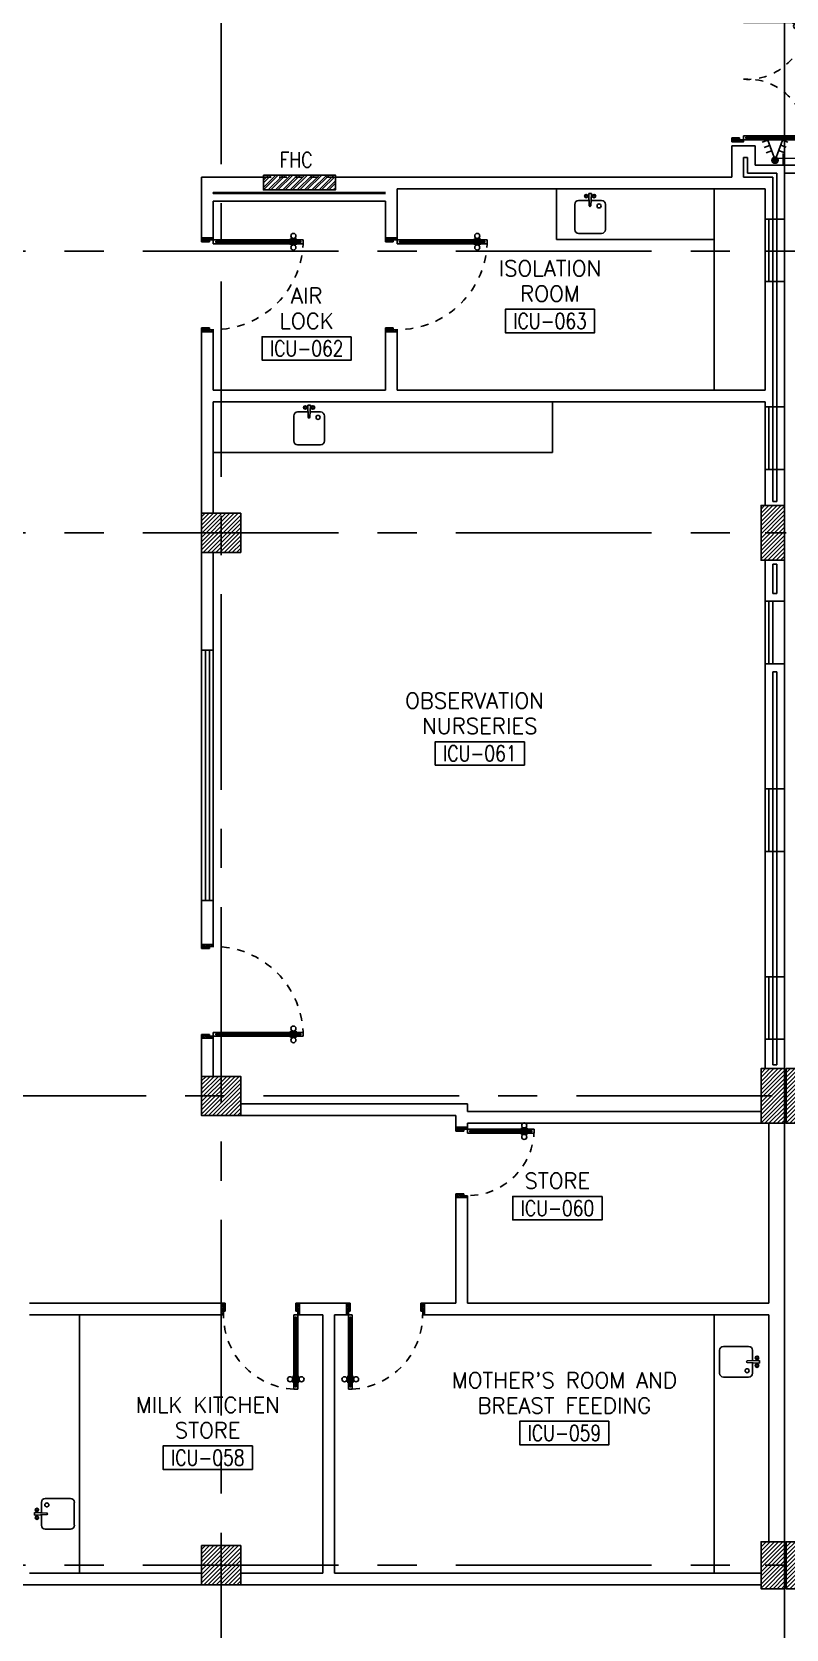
# Model space of a CAD drawing. Extents: x -0.3 to 93.5, y -1.1 to 78.4.
# Drawn here: x 31.37 to 41.01, y 36.15 to 56.57 of the extents above; entities that cross this region are included whole.
import ezdxf
from ezdxf.enums import TextEntityAlignment as Align

# ---------------------------------------------------------------- set-up
doc = ezdxf.new("R2010")
doc.units = 0
doc.header["$MEASUREMENT"] = 0
doc.linetypes.add('CENTERX2', pattern=[4, 2.5, -0.5, 0.5, -0.5])
doc.linetypes.add('HIDDEN', pattern=[0.375, 0.25, -0.125])
doc.layers.get('0').update_dxf_attribs({"linetype": 'CONTINUOUS'})
for name, color, linetype in [('AXES', 11, 'CENTERX2'), ('COL', 11, 'CONTINUOUS'), ('DOOR', 7, 'CONTINUOUS'), ('E-SWITCH', 4, 'CONTINUOUS'), ('FHC', 11, 'CONTINUOUS'), ('HAT', 11, 'CONTINUOUS'), ('INSUL', 11, 'CONTINUOUS'), ('NON-MEDICAL', 11, 'CONTINUOUS'), ('RM-BOX', 11, 'CONTINUOUS'), ('RM-NAME', 11, 'CONTINUOUS'), ('RM-NO', 11, 'CONTINUOUS'), ('ROOF', 11, 'CONTINUOUS'), ('STR', 11, 'CONTINUOUS'), ('WALL', 11, 'CONTINUOUS'), ('WIN', 11, 'CONTINUOUS')]:
    doc.layers.add(name, color=color, linetype=linetype)
doc.styles.add('ROMANS', font='ROMANS.shx', dxfattribs={"width": 0.6})

# ---------------------------------------------------------------- blocks, each defined once
blk = doc.blocks.new('*X56')
at = {"color": 0}
for p, q in [((84179, 155509), (84660, 155990)), ((84179, 155562), (84607, 155990)), ((84179, 155615), (84554, 155990)), ((84179, 155668), (84501, 155990)), ((84179, 155721), (84448, 155990)), ((84179, 155774), (84395, 155990)), ((84179, 155827), (84342, 155990)), ((84179, 155880), (84289, 155990)), ((84179, 155933), (84236, 155990)), ((84179, 155986), (84183, 155990)), ((84213, 155490), (84679, 155956)), ((84266, 155490), (84679, 155903)), ((84319, 155490), (84679, 155850)), ((84372, 155490), (84679, 155796)), ((84426, 155490), (84679, 155743)), ((84479, 155490), (84679, 155690)), ((84532, 155490), (84679, 155637)), ((84585, 155490), (84679, 155584)), ((84638, 155490), (84679, 155531))]:
    blk.add_line(p, q, dxfattribs=at)
blk = doc.blocks.new('COL50')
at = {"layer": 'COL'}
blk.add_lwpolyline([(-250, 250), (-250, -250), (250, -250), (250, 250)], close=True, dxfattribs=at)
blk = doc.blocks.new('*X55')
at = {"color": 0}
for p, q in [((84179, 162721), (84648, 163190)), ((84179, 162774), (84595, 163190)), ((84179, 162827), (84542, 163190)), ((84179, 162880), (84489, 163190)), ((84179, 162933), (84436, 163190)), ((84179, 162986), (84383, 163190)), ((84179, 163039), (84330, 163190)), ((84179, 163092), (84277, 163190)), ((84179, 163145), (84224, 163190)), ((84201, 162690), (84679, 163168)), ((84254, 162690), (84679, 163115)), ((84307, 162690), (84679, 163062)), ((84360, 162690), (84679, 163009)), ((84413, 162690), (84679, 162956)), ((84466, 162690), (84679, 162903)), ((84519, 162690), (84679, 162850)), ((84572, 162690), (84679, 162797)), ((84625, 162690), (84679, 162744))]:
    blk.add_line(p, q, dxfattribs=at)
blk = doc.blocks.new('*X58')
at = {"color": 0}
for p, q in [((84179, 149516), (84653, 149990)), ((84179, 149569), (84600, 149990)), ((84179, 149622), (84547, 149990)), ((84179, 149675), (84494, 149990)), ((84179, 149728), (84441, 149990)), ((84179, 149781), (84388, 149990)), ((84179, 149834), (84335, 149990)), ((84179, 149887), (84282, 149990)), ((84179, 149940), (84229, 149990)), ((84206, 149490), (84679, 149963)), ((84259, 149490), (84679, 149910)), ((84312, 149490), (84679, 149857)), ((84365, 149490), (84679, 149804)), ((84418, 149490), (84679, 149751)), ((84471, 149490), (84679, 149698)), ((84524, 149490), (84679, 149645)), ((84577, 149490), (84679, 149592)), ((84630, 149490), (84679, 149539))]:
    blk.add_line(p, q, dxfattribs=at)
blk = doc.blocks.new('RM1')
at = {"layer": 'RM-BOX'}
blk.add_lwpolyline([(570, -200), (-570, -200), (-570, -500), (570, -500)], close=True, dxfattribs=at)
at = {"layer": 'RM-NAME', "style": 'ROMANS'}
for tag, p in [('ROOMNAME1', (0, 324)), ('ROOMNAME2', (0, 0))]:
    blk.add_attdef(tag, text='', height=200, dxfattribs=at).set_placement(p, align=Align.MIDDLE)
at = {"layer": 'RM-NO', "style": 'ROMANS', "width": 0.8}
blk.add_attdef('ROOMNO', text='', height=200, dxfattribs=at).set_placement((0, -350), align=Align.MIDDLE)
blk = doc.blocks.new('DOOR90')
at = {"layer": 'DOOR', "color": 0, "linetype": 'ByBlock'}
for p, q in [((-150, 0), (-150, -25)), ((-150, 0), (0, 0)), ((0, -50), (0, 0)), ((-1000, -25), (-1000, -75)), ((-1000, -75), (-1000, -25)), ((-950, -25), (-1000, -25)), ((-950, -75), (-1000, -75)), ((-970, -42), (-970, -58)), ((-950, -42), (-970, -42)), ((-950, -58), (-970, -58)), ((-950, -25), (-950, -42)), ((-950, -58), (-950, -75)), ((-918, -25), (-918, -18)), ((-828, -18), (-918, -18)), ((-918, -75), (-918, -82)), ((-828, -82), (-918, -82)), ((-905, -18), (-905, -9)), ((-905, -9), (-840, -9)), ((-905, -18), (-840, -18)), ((-905, -82), (-905, -91)), ((-905, -82), (-840, -82)), ((-905, -91), (-840, -91)), ((-840, -18), (-840, -9)), ((-840, -82), (-840, -91)), ((-828, -25), (-828, -18)), ((-828, -75), (-828, -82)), ((-200, -42), (-200, -25)), ((-200, -25), (-150, -25)), ((-180, -42), (-200, -42)), ((-200, -75), (-200, -58)), ((-200, -58), (-180, -58)), ((-150, -75), (-200, -75)), ((-180, -58), (-180, -42)), ((-150, -75), (-150, -25)), ((-150, -25), (-100, -25)), ((-100, -25), (-100, -50)), ((-100, -50), (0, -50)), ((-150, -900), (-150, -875)), ((-150, -875), (-100, -875)), ((0, -900), (-150, -900)), ((-150, -900), (0, -900)), ((-100, -850), (0, -850)), ((-100, -875), (-100, -850)), ((0, -850), (0, -900))]:
    blk.add_line(p, q, dxfattribs=at)
at = {"layer": 'DOOR', "color": 9, "linetype": 'ByBlock'}
for p, q in [((0, -50), (-114, 0)), ((0, -50), (-40, 0)), ((0, -50), (-100, -37)), ((0, -850), (-114, -900)), ((0, -850), (-100, -863)), ((0, -850), (-40, -900))]:
    blk.add_line(p, q, dxfattribs=at)
at = {"layer": 'DOOR', "linetype": 'ByBlock'}
for p, q in [((-200, -25), (-950, -25)), ((-200, -42), (-950, -42)), ((-200, -58), (-950, -58)), ((-950, -75), (-200, -75))]:
    blk.add_line(p, q, dxfattribs=at)
at = {"layer": 'DOOR', "color": 0, "linetype": 'ByBlock'}
for centre in [(-873, 24), (-873, -124)]:
    blk.add_circle(centre, 32.4, dxfattribs=at)
at = {"layer": 'DOOR', "color": 9, "linetype": 'ByBlock'}
for centre, radius, start, end in [((0, -50), 154, 161.1053, 166.2858), ((0, -50), 134, 158.1598, 169.28), ((0, -50), 94.4, 148.0182, 180), ((0, -50), 74.4, 137.7764, 180), ((0, -50), 114, 154.0838, 167.3774), ((0, -50), 54.4, 113.2074, 180), ((0, -50), 34.4, 90, 180), ((0, -50), 14.4, 90, 180), ((0, -850), 154, 193.7142, 198.8947), ((0, -850), 134, 190.72, 201.8402), ((0, -850), 94.4, 180, 211.9818), ((0, -850), 74.4, 180, 222.2236), ((0, -850), 54.4, 180, 246.7926), ((0, -850), 34.4, 180, 270), ((0, -850), 14.4, 180, 270)]:
    blk.add_arc(centre, radius, start, end, dxfattribs=at)
at = {"layer": 'DOOR', "linetype": 'HIDDEN', "ltscale": 0.5}
blk.add_arc((-150, -25), 850, 180, 270, dxfattribs=at)
blk = doc.blocks.new('C5V')
at = {"layer": 'HAT'}
h = blk.add_hatch(dxfattribs=at)
h.set_pattern_fill('ANSI31', color=256, scale=300, style=0)
h.set_pattern_definition([(45, (-249196.182, -54711.005), (-26.5165043, 26.5165043), [])])
h.paths.add_polyline_path([(-20, 600), (-320, 600), (-320, 300), (-20, 300)])
h.paths.add_polyline_path([(-20, 300), (-320, 300), (-320, 0), (-20, 0)])
h = blk.add_hatch(dxfattribs=at)
h.set_pattern_fill('ANSI31', color=256, scale=300, style=0)
h.set_pattern_definition([(45, (-248876.182, -54711.005), (-26.5165043, 26.5165043), [])])
h.paths.add_polyline_path([(300, 600), (0, 600), (0, 300), (300, 300)])
h.paths.add_polyline_path([(300, 300), (0, 300), (0, 0), (300, 0)])
at = {"layer": 'COL'}
for points in [[(-20, 600), (-20, 0), (-320, 0), (-320, 600)], [(300, 600), (300, 0), (0, 0), (0, 600)]]:
    blk.add_lwpolyline(points, close=True, dxfattribs=at)
blk = doc.blocks.new('C11')
at = {"layer": 'HAT'}
h = blk.add_hatch(dxfattribs=at)
h.set_pattern_fill('ANSI31', color=256, scale=300, style=0)
h.set_pattern_definition([(45, (-248556.182, -75061.005), (-26.5165043, 26.5165043), [])])
h.paths.add_polyline_path([(300, 700), (0, 700), (0, 350), (300, 350)])
h.paths.add_polyline_path([(300, 350), (0, 350), (0, 0), (300, 0)])
at = {"layer": 'COL'}
blk.add_lwpolyline([(300, 700), (300, 0), (0, 0), (0, 700)], close=True, dxfattribs=at)
blk = doc.blocks.new('C11D')
at = {"layer": 'COL', "linetype": 'ByBlock'}
for p in [(-320, 0), (0, 0)]:
    blk.add_blockref('C11', p, dxfattribs=at)
blk = doc.blocks.new('DOOR-10')
at = {"layer": 'DOOR', "color": 0, "linetype": 'ByBlock'}
for p, q in [((-26, 1100), (-76, 1100)), ((-76, 1100), (-26, 1100)), ((-76, 1050), (-76, 1100)), ((-59, 1050), (-76, 1050)), ((-43, 1070), (-59, 1070)), ((-59, 1050), (-59, 1070)), ((-43, 1050), (-43, 1070)), ((-26, 1050), (-43, 1050)), ((-26, 1050), (-26, 1100)), ((-83, 1005), (-92, 1005)), ((-92, 1005), (-92, 940)), ((-83, 940), (-92, 940)), ((-76, 1018), (-83, 1018)), ((-83, 928), (-83, 1018)), ((-83, 1005), (-83, 940)), ((-76, 928), (-83, 928)), ((-26, 1018), (-18, 1018)), ((-26, 928), (-18, 928)), ((-18, 928), (-18, 1018)), ((-18, 1005), (-9, 1005)), ((-18, 1005), (-18, 940)), ((-18, 940), (-9, 940)), ((-9, 1005), (-9, 940)), ((-1001, 0), (-1001, 150)), ((-1001, 150), (-976, 150)), ((-1001, 150), (-1001, 0)), ((-951, 0), (-1001, 0)), ((-976, 150), (-976, 100)), ((-976, 100), (-951, 100)), ((-951, 100), (-951, 0)), ((-76, 200), (-59, 200)), ((-76, 150), (-76, 200)), ((-76, 150), (-26, 150)), ((-59, 200), (-59, 180)), ((-59, 180), (-43, 180)), ((-51, 100), (-51, 0)), ((-26, 100), (-51, 100)), ((-51, 0), (-1, 0)), ((-43, 200), (-26, 200)), ((-43, 180), (-43, 200)), ((-26, 200), (-26, 150)), ((-1, 150), (-26, 150)), ((-26, 150), (-26, 100))]:
    blk.add_line(p, q, dxfattribs=at)
at = {"layer": 'DOOR', "linetype": 'ByBlock'}
for p, q in [((-76, 1050), (-76, 200)), ((-59, 200), (-59, 1050)), ((-43, 200), (-43, 1050)), ((-26, 200), (-26, 1050))]:
    blk.add_line(p, q, dxfattribs=at)
at = {"layer": 'DOOR', "color": 9, "linetype": 'ByBlock'}
for p, q in [((-951, 0), (-1001, 114)), ((-951, 0), (-1001, 40)), ((-951, 0), (-964, 100)), ((-51, 0), (-1, 114)), ((-51, 0), (-37, 100)), ((-51, 0), (-1, 40)), ((-1, 0), (-1, 150))]:
    blk.add_line(p, q, dxfattribs=at)
at = {"layer": 'DOOR', "color": 0, "linetype": 'ByBlock'}
for centre in [(-124, 973), (23, 973)]:
    blk.add_circle(centre, 32.4, dxfattribs=at)
at = {"layer": 'DOOR', "linetype": 'HIDDEN', "ltscale": 0.5}
blk.add_arc((-23, 149), 952, 93.1482, 179.9482, dxfattribs=at)
at = {"layer": 'DOOR', "color": 9, "linetype": 'ByBlock'}
for centre, radius, start, end in [((-951, 0), 154, 103.7142, 108.8947), ((-951, 0), 134, 100.72, 111.8402), ((-951, 0), 94.4, 90, 121.9818), ((-951, 0), 74.4, 90, 132.2236), ((-951, 0), 54.4, 90, 156.7926), ((-951, 0), 34.4, 90, 180), ((-951, 0), 14.4, 90, 180), ((-51, 0), 94.4, 58.0182, 90), ((-51, 0), 74.4, 47.7764, 90), ((-51, 0), 54.4, 23.2074, 90), ((-51, 0), 34.4, 0, 90), ((-51, 0), 14.4, 0, 90), ((-51, 0), 134, 68.1598, 79.28), ((-51, 0), 114, 64.0838, 77.3774), ((-51, 0), 154, 71.1053, 76.2858)]:
    blk.add_arc(centre, radius, start, end, dxfattribs=at)
blk = doc.blocks.new('A$C1DFA4FE8')
at = {"layer": 'DOOR', "color": 0, "linetype": 'ByBlock'}
for p, q in [((950, 1656), (800, 1656)), ((800, 1656), (800, 1631)), ((950, 1606), (950, 1656)), ((0, 1631), (0, 1581)), ((0, 1581), (0, 1631)), ((50, 1631), (0, 1631)), ((50, 1581), (0, 1581)), ((30, 1614), (30, 1598)), ((50, 1614), (30, 1614)), ((50, 1598), (30, 1598)), ((50, 1631), (50, 1614)), ((50, 1598), (50, 1581)), ((750, 1614), (750, 1631)), ((750, 1631), (800, 1631)), ((770, 1614), (750, 1614)), ((750, 1581), (750, 1598)), ((750, 1598), (770, 1598)), ((800, 1581), (750, 1581)), ((770, 1598), (770, 1614)), ((800, 1581), (800, 1631)), ((800, 1631), (850, 1631)), ((850, 1631), (850, 1606)), ((850, 1606), (950, 1606)), ((0, 81), (0, 131)), ((0, 131), (0, 81)), ((50, 131), (0, 131)), ((50, 81), (0, 81)), ((30, 98), (30, 114)), ((50, 114), (30, 114)), ((50, 98), (30, 98)), ((50, 114), (50, 131)), ((50, 81), (50, 98)), ((83, 131), (83, 138)), ((173, 138), (83, 138)), ((83, 81), (83, 74)), ((173, 74), (83, 74)), ((95, 138), (95, 147)), ((95, 147), (160, 147)), ((95, 138), (160, 138)), ((95, 74), (95, 65)), ((95, 74), (160, 74)), ((95, 65), (160, 65)), ((160, 138), (160, 147)), ((160, 74), (160, 65)), ((173, 131), (173, 138)), ((173, 81), (173, 74)), ((750, 131), (750, 114)), ((800, 131), (750, 131)), ((750, 114), (770, 114)), ((750, 98), (750, 81)), ((770, 98), (750, 98)), ((750, 81), (800, 81)), ((770, 114), (770, 98)), ((800, 131), (800, 81)), ((800, 56), (800, 81)), ((800, 81), (850, 81)), ((950, 56), (800, 56)), ((850, 106), (950, 106)), ((850, 81), (850, 106)), ((950, 106), (950, 56))]:
    blk.add_line(p, q, dxfattribs=at)
at = {"layer": 'DOOR', "color": 9, "linetype": 'ByBlock'}
for p, q in [((950, 1606), (837, 1656)), ((950, 1606), (910, 1656)), ((950, 1606), (850, 1619)), ((950, 106), (837, 56)), ((950, 106), (850, 93)), ((950, 106), (910, 56))]:
    blk.add_line(p, q, dxfattribs=at)
at = {"layer": 'DOOR', "linetype": 'ByBlock'}
for p, q in [((750, 1631), (50, 1631)), ((750, 1614), (50, 1614)), ((750, 1598), (50, 1598)), ((50, 1581), (750, 1581)), ((50, 131), (750, 131)), ((750, 114), (50, 114)), ((750, 98), (50, 98)), ((750, 81), (50, 81))]:
    blk.add_line(p, q, dxfattribs=at)
at = {"layer": 'DOOR', "color": 0, "linetype": 'ByBlock'}
for centre in [(128, 179), (128, 32)]:
    blk.add_circle(centre, 32.4, dxfattribs=at)
at = {"layer": 'DOOR', "color": 9, "linetype": 'ByBlock'}
for centre, radius, start, end in [((950, 1606), 154, 161.1053, 166.2858), ((950, 1606), 134, 158.1598, 169.28), ((950, 1606), 114, 154.0838, 167.3774), ((950, 1606), 94.4, 148.0182, 180), ((950, 1606), 74.4, 137.7764, 180), ((950, 1606), 54.4, 113.2074, 180), ((950, 1606), 34.4, 90, 180), ((950, 1606), 14.4, 90, 180), ((950, 106), 154, 193.7142, 198.8947), ((950, 106), 134, 190.72, 201.8402), ((950, 106), 114, 192.6226, 205.9162), ((950, 106), 94.4, 180, 211.9818), ((950, 106), 74.4, 180, 222.2236), ((950, 106), 54.4, 180, 246.7926), ((950, 106), 34.4, 180, 270), ((950, 106), 14.4, 180, 270)]:
    blk.add_arc(centre, radius, start, end, dxfattribs=at)
at = {"layer": 'DOOR', "linetype": 'HIDDEN', "ltscale": 0.5}
for centre, start, end in [((752, 1606), 178.0938, 273.7249), ((752, 106), 86.2751, 181.9062)]:
    blk.add_arc(centre, 752, start, end, dxfattribs=at)
blk = doc.blocks.new('DOOR100')
at = {"layer": 'DOOR', "color": 0, "linetype": 'ByBlock'}
for p, q in [((-25, 1300), (-75, 1300)), ((-75, 1300), (-25, 1300)), ((-75, 1250), (-75, 1300)), ((-58, 1250), (-75, 1250)), ((-42, 1270), (-58, 1270)), ((-58, 1250), (-58, 1270)), ((-42, 1250), (-42, 1270)), ((-25, 1250), (-42, 1250)), ((-25, 1250), (-25, 1300)), ((-82, 1205), (-91, 1205)), ((-91, 1205), (-91, 1140)), ((-82, 1140), (-91, 1140)), ((-75, 1218), (-82, 1218)), ((-82, 1128), (-82, 1218)), ((-82, 1205), (-82, 1140)), ((-75, 1128), (-82, 1128)), ((-25, 1218), (-18, 1218)), ((-25, 1128), (-18, 1128)), ((-18, 1128), (-18, 1218)), ((-18, 1205), (-9, 1205)), ((-18, 1205), (-18, 1140)), ((-18, 1140), (-9, 1140)), ((-9, 1205), (-9, 1140)), ((-1200, 0), (-1200, 150)), ((-1200, 150), (-1175, 150)), ((-1200, 150), (-1200, 0)), ((-1150, 0), (-1200, 0)), ((-1175, 150), (-1175, 100)), ((-1175, 100), (-1150, 100)), ((-1150, 100), (-1150, 0)), ((-75, 200), (-58, 200)), ((-75, 150), (-75, 200)), ((-75, 150), (-25, 150)), ((-58, 200), (-58, 180)), ((-58, 180), (-42, 180)), ((-50, 100), (-50, 0)), ((-25, 100), (-50, 100)), ((-50, 0), (0, 0)), ((-42, 200), (-25, 200)), ((-42, 180), (-42, 200)), ((-25, 200), (-25, 150)), ((0, 150), (-25, 150)), ((-25, 150), (-25, 100)), ((0, 150), (0, 0))]:
    blk.add_line(p, q, dxfattribs=at)
at = {"layer": 'DOOR', "linetype": 'ByBlock'}
for p, q in [((-75, 1250), (-75, 200)), ((-58, 200), (-58, 1250)), ((-42, 200), (-42, 1250)), ((-25, 200), (-25, 1250)), ((0, 0), (0, 150))]:
    blk.add_line(p, q, dxfattribs=at)
at = {"layer": 'DOOR', "color": 9, "linetype": 'ByBlock'}
for p, q in [((-1150, 0), (-1200, 114)), ((-1150, 0), (-1200, 40)), ((-1150, 0), (-1163, 100)), ((-50, 0), (0, 114)), ((-50, 0), (-37, 100)), ((-50, 0), (0, 40))]:
    blk.add_line(p, q, dxfattribs=at)
at = {"layer": 'DOOR', "color": 0, "linetype": 'ByBlock'}
for centre in [(-124, 1173), (24, 1173)]:
    blk.add_circle(centre, 32.4, dxfattribs=at)
at = {"layer": 'DOOR', "linetype": 'HIDDEN', "ltscale": 0.5}
blk.add_arc((-25, 150), 1150, 90, 180.0001, dxfattribs=at)
at = {"layer": 'DOOR', "color": 9, "linetype": 'ByBlock'}
for centre, radius, start, end in [((-1150, 0), 154, 103.7142, 108.8947), ((-1150, 0), 134, 100.72, 111.8402), ((-1150, 0), 94.4, 90, 121.9818), ((-1150, 0), 74.4, 90, 132.2236), ((-1150, 0), 54.4, 90, 156.7926), ((-1150, 0), 34.4, 90, 180), ((-1150, 0), 14.4, 90, 180), ((-50, 0), 94.4, 58.0182, 90), ((-50, 0), 74.4, 47.7764, 90), ((-50, 0), 54.4, 23.2074, 90), ((-50, 0), 34.4, 0, 90), ((-50, 0), 14.4, 0, 90), ((-50, 0), 134, 68.1598, 79.28), ((-50, 0), 114, 64.0838, 77.3774), ((-50, 0), 154, 71.1053, 76.2858)]:
    blk.add_arc(centre, radius, start, end, dxfattribs=at)

msp = doc.modelspace()

# ---------------------------------------------------------------- hatches: boundary and pattern name
at = {"layer": 'FHC', "linetype": 'ByBlock', "ltscale": 0.3}
h = msp.add_hatch(dxfattribs=at)
h.set_pattern_fill('ANSI32', color=11, scale=0.175, style=0)
h.set_pattern_definition([(45, (-197.86383, 23.503995), (-0.046403883, 0.046403883), []), (45, (-197.832894, 23.503995), (-0.046403883, 0.046403883), [])])
h.paths.add_polyline_path([(35.2524, 54.555), (35.2524, 54.745), (34.3324, 54.745), (34.3324, 54.555)])
h.paths.add_polyline_path([(34.1197, 54.1339), (34.1197, 54.5547), (34.3822, 54.5547), (34.3822, 54.1339)], flags=9)

# ---------------------------------------------------------------- linework, layer by layer
at = {"layer": 'AXES'}
for p, q in [((40.9924, -1.1143), (40.9924, 77.3484)), ((33.7924, -1.1143), (33.7924, 59.47)), ((24.7924, 53.77), (41.009, 53.77)), ((83.0324, 53.77), (40.7424, 53.77)), ((24.7924, 50.17), (41.0124, 50.17)), ((92.8324, 50.17), (40.7424, 50.17)), ((92.8324, 42.97), (24.7924, 42.97)), ((92.8324, 42.97), (40.7424, 42.97)), ((24.7924, 36.97), (40.9924, 36.97)), ((92.8324, 36.97), (40.7424, 36.97))]:
    msp.add_line(p, q, dxfattribs=at)
at = {"layer": 'E-SWITCH', "color": 4}
for p, q in [((40.7763, 55.1926), (40.7058, 55.1669)), ((40.8703, 54.9342), (40.7763, 55.1926)), ((40.8703, 54.9342), (40.9644, 55.1926)), ((40.9644, 55.1926), (41.0349, 55.1669)), ((40.8016, 55.1231), (40.7311, 55.0975)), ((40.8268, 55.0537), (40.7563, 55.028)), ((42.0665, 54.97), (40.8622, 54.9564)), ((40.9158, 55.059), (40.9863, 55.0334)), ((40.9401, 55.1258), (41.0106, 55.1002))]:
    msp.add_line(p, q, dxfattribs=at)
at = {"layer": 'E-SWITCH', "color": 4, "const_width": 0.05}
msp.add_lwpolyline([(40.8703, 54.9092, -1), (40.8703, 54.9592, -1)], format="xyb", close=True, dxfattribs=at)
at = {"layer": 'FHC', "color": 250, "linetype": 'HIDDEN', "ltscale": 0.25}
msp.add_line((34.3324, 54.72), (35.2524, 54.72), dxfattribs=at)
at = {"layer": 'FHC', "linetype": 'ByBlock', "ltscale": 0.3}
msp.add_lwpolyline([(34.3324, 54.745), (35.2524, 54.745), (35.2524, 54.555), (34.3324, 54.555)], close=True, dxfattribs=at)
at = {"layer": 'INSUL'}
for p, q in [((40.4674, 54.97), (40.4674, 54.72)), ((40.5174, 54.97), (40.4674, 54.97)), ((40.5174, 54.97), (40.5174, 54.77)), ((40.5174, 54.77), (40.8924, 54.77)), ((40.8924, 54.77), (40.8924, 50.57)), ((40.4674, 54.72), (40.8424, 54.72)), ((40.8424, 54.72), (40.8424, 50.57)), ((40.8424, 50.57), (40.8924, 50.57)), ((40.8424, 49.77), (40.8924, 49.77)), ((40.8424, 49.77), (40.8424, 49.395)), ((40.8924, 49.77), (40.8924, 49.395)), ((40.8424, 49.395), (40.8924, 49.395)), ((40.8424, 48.395), (40.8924, 48.395)), ((40.8424, 48.395), (40.8424, 43.37)), ((40.8924, 48.395), (40.8924, 43.37)), ((40.8424, 43.37), (40.8924, 43.37))]:
    msp.add_line(p, q, dxfattribs=at)
at = {"layer": 'NON-MEDICAL'}
for p, q in [((38.0786, 54.5719), (38.0786, 53.9219)), ((40.0924, 54.5719), (40.0924, 51.9969)), ((40.0924, 54.5719), (40.0924, 53.9219)), ((38.3109, 54.3696), (38.3109, 54.0485)), ((38.4973, 54.4195), (38.3608, 54.4195)), ((38.4912, 54.5077), (38.4973, 54.3524)), ((38.5233, 54.5077), (38.4912, 54.5077)), ((38.5233, 54.5077), (38.5173, 54.3524)), ((38.6537, 54.4195), (38.5173, 54.4195)), ((38.7036, 54.0485), (38.7036, 54.3696)), ((38.0786, 53.9219), (40.0924, 53.9219)), ((38.3608, 53.9986), (38.6537, 53.9986)), ((34.9061, 51.7157), (34.7696, 51.7157)), ((34.9, 51.8039), (34.9061, 51.6486)), ((34.9321, 51.8039), (34.9, 51.8039)), ((34.9321, 51.8039), (34.926, 51.6486)), ((35.0625, 51.7157), (34.926, 51.7157)), ((38.0271, 51.8469), (38.0271, 51.1969)), ((34.7197, 51.6658), (34.7197, 51.3447)), ((35.1124, 51.3447), (35.1124, 51.6658)), ((34.7696, 51.2948), (35.0625, 51.2948)), ((33.6924, 51.1969), (38.0271, 51.1969)), ((31.9828, 40.17), (31.9828, 36.87)), ((40.0918, 40.17), (40.0918, 36.87)), ((40.1622, 39.718), (40.1622, 39.4251)), ((40.5331, 39.7678), (40.212, 39.7678)), ((40.583, 39.5815), (40.583, 39.718)), ((40.6712, 39.5875), (40.5159, 39.5815)), ((40.6712, 39.5555), (40.5159, 39.5615)), ((40.583, 39.4251), (40.583, 39.5615)), ((40.6712, 39.5555), (40.6712, 39.5875)), ((40.212, 39.3752), (40.5331, 39.3752)), ((31.8664, 37.823), (31.5453, 37.823)), ((31.4072, 37.6427), (31.5625, 37.6366)), ((31.4072, 37.6427), (31.4072, 37.6106)), ((31.4072, 37.6106), (31.5625, 37.6167)), ((31.4954, 37.7731), (31.4954, 37.6366)), ((31.4954, 37.6167), (31.4954, 37.4802)), ((31.9162, 37.4802), (31.9162, 37.7731)), ((31.5453, 37.4303), (31.8664, 37.4303))]:
    msp.add_line(p, q, dxfattribs=at)
for centre, radius in [((38.4575, 54.4766), 0.0217), ((38.4575, 54.4766), 0.014), ((38.557, 54.4766), 0.0217), ((38.557, 54.4766), 0.014), ((38.6217, 54.35), 0.0255), ((34.8663, 51.7728), 0.0217), ((34.8663, 51.7728), 0.014), ((34.9658, 51.7728), 0.0217), ((34.9658, 51.7728), 0.014), ((35.0305, 51.6462), 0.0255), ((40.6401, 39.6213), 0.0217), ((40.6401, 39.6213), 0.014), ((40.5136, 39.4571), 0.0255), ((40.6401, 39.5217), 0.0217), ((40.6401, 39.5217), 0.014), ((31.4383, 37.6764), 0.0217), ((31.4383, 37.5769), 0.0217), ((31.4383, 37.6764), 0.014), ((31.4383, 37.5769), 0.014), ((31.5648, 37.7411), 0.0255)]:
    msp.add_circle(centre, radius, dxfattribs=at)
for centre, radius, start, end in [((38.3608, 54.3696), 0.0499, 90, 180), ((38.5073, 54.3524), 0.00997, 180, 0), ((38.6537, 54.3696), 0.0499, 0, 90), ((38.3608, 54.0485), 0.0499, 180, 270), ((38.6537, 54.0485), 0.0499, 270, 0), ((34.7696, 51.6658), 0.0499, 90, 180), ((35.0625, 51.6658), 0.0499, 0, 90), ((34.9161, 51.6486), 0.00997, 180, 0), ((34.7696, 51.3447), 0.0499, 180, 270), ((35.0625, 51.3447), 0.0499, 270, 0), ((40.212, 39.718), 0.0499, 90, 180), ((40.5331, 39.718), 0.0499, 0, 90), ((40.212, 39.4251), 0.0499, 180, 270), ((40.5159, 39.5715), 0.00997, 90, 270), ((40.5331, 39.4251), 0.0499, 270, 0), ((31.5453, 37.7731), 0.0499, 90, 180), ((31.8664, 37.7731), 0.0499, 0, 90), ((31.5625, 37.6266), 0.00997, 270, 90), ((31.5453, 37.4802), 0.0499, 180, 270), ((31.8664, 37.4802), 0.0499, 270, 0)]:
    msp.add_arc(centre, radius, start, end, dxfattribs=at)
at = {"layer": 'ROOF'}
for p, q in [((40.9924, 54.87), (50.6124, 54.87)), ((41.1424, 54.77), (40.9979, 54.77))]:
    msp.add_line(p, q, dxfattribs=at)
at = {"layer": 'STR'}
msp.add_line((40.9924, 54.77), (40.9924, 54.87), dxfattribs=at)
at = {"layer": 'WALL'}
for p, q in [((40.3174, 55.12), (40.3174, 54.72)), ((40.6174, 55.12), (40.3174, 55.12)), ((40.6174, 55.12), (40.6174, 54.87)), ((40.6174, 54.87), (40.9924, 54.87)), ((34.1203, 54.72), (34.3324, 54.72)), ((34.3324, 54.7154), (34.3324, 54.555)), ((34.3324, 54.555), (35.2524, 54.555)), ((35.2524, 54.7154), (35.2524, 54.555)), ((33.5424, 51.845), (33.5424, 50.42)), ((33.6924, 51.845), (33.6924, 50.42)), ((33.5424, 48.67), (33.5424, 49.92)), ((33.6924, 48.67), (33.6924, 49.92)), ((33.6924, 48.67), (33.5424, 48.67)), ((40.7924, 42.62), (40.7924, 40.32)), ((40.9924, 42.62), (40.9924, 37.02)), ((40.7924, 40.17), (40.7924, 37.27))]:
    msp.add_line(p, q, dxfattribs=at)
at = {"layer": 'WALL', "linetype": 'ByBlock'}
for p, q in [((40.9724, 55.02), (40.9724, 54.87)), ((40.9924, 54.87), (40.9924, 54.182)), ((33.5424, 54.72), (33.5424, 53.9425)), ((33.5424, 54.72), (34.3324, 54.72)), ((35.2524, 54.72), (40.3174, 54.72)), ((36.0424, 54.57), (36.0424, 53.9325)), ((36.0424, 54.57), (40.7424, 54.57)), ((40.7424, 54.57), (40.7424, 54.182)), ((33.6924, 54.52), (35.8924, 54.52)), ((33.6924, 54.51), (33.6924, 54.52)), ((33.6924, 54.51), (35.8924, 54.51)), ((33.6924, 54.41), (33.6924, 53.9425)), ((33.6924, 54.41), (35.8924, 54.41)), ((35.8924, 54.41), (35.8924, 53.9325)), ((40.7424, 54.182), (40.9924, 54.182)), ((33.6924, 53.9425), (33.5424, 53.9425)), ((35.8924, 53.9325), (36.0424, 53.9325)), ((40.7424, 53.382), (40.9924, 53.382)), ((40.7424, 53.382), (40.7424, 51.995)), ((40.9924, 53.382), (40.9924, 51.782)), ((33.5424, 52.7425), (33.5424, 51.845)), ((33.5424, 52.7425), (33.6924, 52.7425)), ((33.6924, 52.7425), (33.6924, 51.995)), ((35.8924, 52.7425), (36.0424, 52.7425)), ((35.8924, 52.7425), (35.8924, 51.995)), ((36.0424, 52.7425), (36.0424, 51.995)), ((33.6924, 51.995), (35.8924, 51.995)), ((36.0424, 51.995), (40.7424, 51.995)), ((33.6924, 51.845), (40.7424, 51.845)), ((40.7424, 51.845), (40.7424, 51.782)), ((40.7424, 51.782), (40.9924, 51.782)), ((40.7424, 50.982), (40.9924, 50.982)), ((40.7424, 50.982), (40.7424, 50.52)), ((40.9924, 50.982), (40.9924, 49.295)), ((33.5424, 50.42), (33.5424, 49.92)), ((33.6924, 50.42), (33.6924, 50.4196)), ((40.7424, 49.82), (40.7424, 49.295)), ((40.7424, 49.295), (40.9924, 49.295)), ((40.7424, 48.495), (40.7424, 46.895)), ((40.7424, 48.495), (40.9924, 48.495)), ((40.9924, 48.495), (40.9924, 46.895)), ((40.7424, 46.895), (40.9924, 46.895)), ((40.7424, 46.095), (40.9924, 46.095)), ((40.7424, 46.095), (40.7424, 44.495)), ((40.9924, 46.095), (40.9924, 44.495)), ((33.6924, 45.47), (33.5424, 45.47)), ((33.5424, 45.47), (33.5424, 44.9075)), ((33.6924, 45.47), (33.6924, 44.9075)), ((33.6924, 44.9075), (33.5424, 44.9075)), ((40.7424, 44.495), (40.9924, 44.495)), ((33.6924, 43.7075), (33.5424, 43.7075)), ((33.5424, 43.7075), (33.5424, 42.72)), ((33.6924, 43.7075), (33.6924, 43.22)), ((40.7424, 43.695), (40.9924, 43.695)), ((40.7424, 43.695), (40.7424, 43.32)), ((33.6924, 42.72), (36.7924, 42.72)), ((34.0424, 42.87), (36.9424, 42.87)), ((36.7924, 42.72), (36.7924, 42.57)), ((36.9424, 42.87), (36.9424, 42.77)), ((36.9424, 42.77), (40.6924, 42.77)), ((36.7924, 42.57), (36.9424, 42.57)), ((36.9424, 42.62), (40.7924, 42.62)), ((36.9424, 42.62), (36.9424, 42.57)), ((36.7924, 41.67), (36.9424, 41.67)), ((36.7924, 41.67), (36.7924, 40.32)), ((36.9424, 41.67), (36.9424, 40.32)), ((31.3424, 40.32), (33.7957, 40.32)), ((33.7957, 40.32), (33.7957, 40.17)), ((34.7957, 40.32), (34.7957, 40.17)), ((34.7957, 40.32), (35.3924, 40.32)), ((35.3924, 40.32), (35.3924, 40.17)), ((36.3924, 40.32), (36.3924, 40.17)), ((36.3924, 40.32), (36.7924, 40.32)), ((36.9424, 40.32), (40.7924, 40.32)), ((31.3424, 40.17), (33.7957, 40.17)), ((34.7957, 40.17), (35.0924, 40.17)), ((35.0924, 40.17), (35.0924, 36.87)), ((35.2424, 40.17), (35.2424, 36.87)), ((35.2424, 40.17), (35.3924, 40.17)), ((36.3924, 40.17), (40.7924, 40.17)), ((40.9924, 37.22), (40.9924, 36.72)), ((31.3424, 36.87), (33.5424, 36.87)), ((34.0424, 36.87), (35.0924, 36.87)), ((35.2424, 36.87), (40.6924, 36.87)), ((30.9924, 36.72), (33.5424, 36.72)), ((33.5424, 36.72), (40.6924, 36.72))]:
    msp.add_line(p, q, dxfattribs=at)
at = {"layer": 'WALL', "linetype": 'ByBlock', "ltscale": 0.3}
for points in [[(40.6924, 49.82), (40.9924, 49.82), (40.9924, 50.52), (40.6924, 50.52)], [(34.0424, 49.92), (33.5424, 49.92), (33.5424, 50.42), (34.0424, 50.42)], [(40.9924, 42.62), (40.6924, 42.62), (40.6924, 43.32), (40.9924, 43.32)], [(34.0424, 43.22), (33.5424, 43.22), (33.5424, 42.72), (34.0424, 42.72)], [(34.0424, 37.22), (33.5424, 37.22), (33.5424, 36.72), (34.0424, 36.72)], [(40.6924, 36.67), (40.9924, 36.67), (40.9924, 37.27), (40.6924, 37.27)]]:
    msp.add_lwpolyline(points, close=True, dxfattribs=at)
at = {"layer": 'WIN'}
for p, q in [((40.7424, 54.182), (40.7424, 53.382)), ((40.7924, 54.182), (40.7924, 53.382)), ((40.8424, 54.182), (40.8424, 53.382)), ((40.9924, 54.182), (40.9924, 53.382)), ((40.7424, 51.782), (40.7424, 50.982)), ((40.7924, 51.782), (40.7924, 50.982)), ((40.8424, 51.782), (40.8424, 50.982)), ((40.9924, 51.782), (40.9924, 50.982)), ((40.7424, 49.295), (40.7424, 48.495)), ((40.7924, 49.295), (40.7924, 48.495)), ((40.8424, 49.295), (40.8424, 48.495)), ((40.9924, 49.295), (40.9924, 48.495)), ((40.7424, 46.895), (40.7424, 46.095)), ((40.7924, 46.895), (40.7924, 46.095)), ((40.8424, 46.895), (40.8424, 46.095)), ((40.9924, 46.895), (40.9924, 46.095)), ((40.7424, 44.495), (40.7424, 43.695)), ((40.7924, 44.495), (40.7924, 43.695)), ((40.8424, 44.495), (40.8424, 43.695)), ((40.9924, 44.495), (40.9924, 43.695))]:
    msp.add_line(p, q, dxfattribs=at)
at = {"layer": 'WIN', "linetype": 'ByBlock'}
for p, q in [((33.5424, 45.47), (33.5424, 48.67)), ((33.5924, 45.47), (33.5924, 48.67)), ((33.6424, 45.47), (33.6424, 48.67)), ((33.6924, 45.47), (33.6924, 48.67))]:
    msp.add_line(p, q, dxfattribs=at)

# ---------------------------------------------------------------- block references
at = {"layer": 'COL', "linetype": 'ByBlock', "xscale": 0.0009999999892897904, "yscale": 0.000999999996565748, "zscale": 0.001}
for name, p in [('C11', (40.6924, 49.82)), ('C11D', (41.0124, 42.62)), ('C5V', (41.0124, 36.67))]:
    msp.add_blockref(name, p, dxfattribs=at)
at = {"layer": 'COL', "xscale": 0.0009999999892897904, "yscale": 0.000999999996565748, "zscale": 0.001}
for p in [(33.7924, 50.17), (33.7924, 42.97), (33.7924, 36.97)]:
    msp.add_blockref('COL50', p, dxfattribs=at)
at = {"layer": 'DOOR', "color": 0, "linetype": 'ByBlock', "yscale": 0.000999999996565748, "zscale": 0.001, "rotation": 180}
for name, p, xscale in [('A$C1DFA4FE8', (41.268, 56.8259), 0.0009999999892897904), ('DOOR-10', (34.7964, 40.32), -0.0009999999892897904), ('DOOR-10', (35.3917, 40.32), 0.0009999999892897904)]:
    msp.add_blockref(name, p, dxfattribs=dict(at, xscale=xscale))
at = {"layer": 'DOOR', "yscale": 0.000999999996565748, "zscale": 0.001, "rotation": 270}
for p, xscale in [((33.5424, 53.9425), -0.000999999996565748), ((35.8924, 53.9425), -0.000999999996565748), ((33.5424, 43.7075), 0.000999999996565748)]:
    msp.add_blockref('DOOR100', p, dxfattribs=dict(at, xscale=xscale))
at = {"layer": 'DOOR', "color": 0, "linetype": 'ByBlock', "xscale": -0.0009999999892897904, "yscale": 0.000999999996565748, "zscale": 0.001}
msp.add_blockref('DOOR90', (36.7924, 42.57), dxfattribs=at)
at = {"layer": 'HAT', "xscale": 0.0009999999892897904, "yscale": 0.000999999996565748, "zscale": 0.001}
for name in ['*X55', '*X56', '*X58']:
    msp.add_blockref(name, (-50.6369, -112.7697), dxfattribs=at)
at = {"layer": 'RM-NAME', "xscale": 0.0009999999892897904, "yscale": 0.000999999996565748, "zscale": 0.001}
for p, values in [((37.9953, 53.2281), {'ROOMNO': 'ICU-063', 'ROOMNAME2': 'ROOM', 'ROOMNAME1': 'ISOLATION'}), ((34.8856, 52.8783), {'ROOMNO': 'ICU-062', 'ROOMNAME2': 'LOCK', 'ROOMNAME1': 'AIR'}), ((37.098, 47.7001), {'ROOMNO': 'ICU-061', 'ROOMNAME2': 'NURSERIES', 'ROOMNAME1': ' OBSERVATION  '}), ((38.0894, 41.8852), {'ROOMNO': 'ICU-060', 'ROOMNAME2': 'STORE'}), ((38.1783, 39.0113), {'ROOMNO': 'ICU-059', 'ROOMNAME2': 'BREAST FEEDING', 'ROOMNAME1': "MOTHER'S ROOM AND"}), ((33.6214, 38.6957), {'ROOMNO': 'ICU-058', 'ROOMNAME2': 'STORE', 'ROOMNAME1': 'MILK KITCHEN'})]:
    msp.add_blockref('RM1', p, dxfattribs=at).add_auto_attribs(values)

# ---------------------------------------------------------------- texts
at = {"layer": 'FHC', "color": 2, "style": 'ROMANS', "width": 0.8}
msp.add_text('FHC', height=0.2, dxfattribs=at).set_placement((34.542, 54.8397))

doc.saveas('drawing.dxf')
